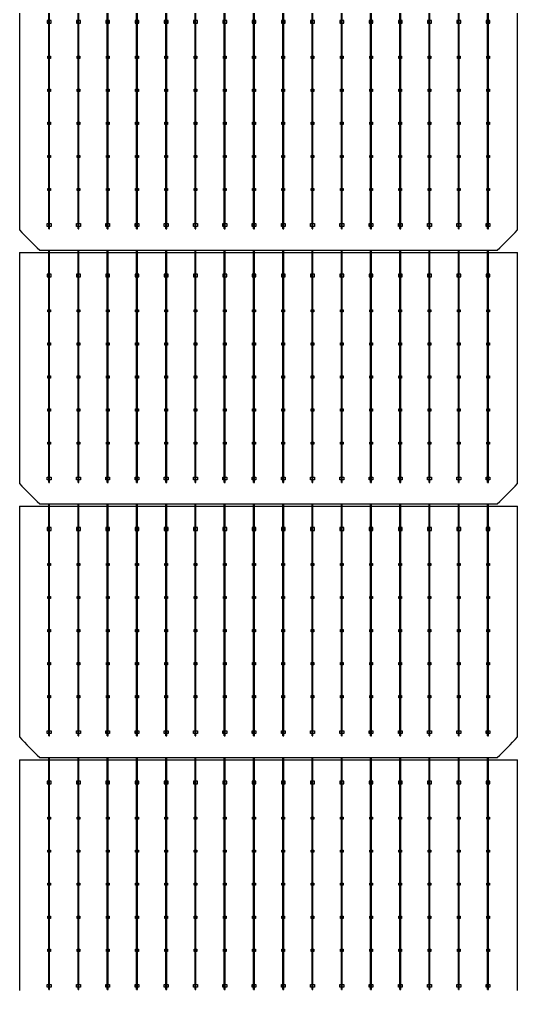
# Model space of a CAD drawing. Header units: millimetres. Extents: x 10297564 to 11610295, y -9287743 to -8409454.
# Drawn here: x 10400741 to 10403282, y -9086354 to -9081404 of the extents above; entities that cross this region are included whole.
import ezdxf

# ---------------------------------------------------------------- set-up
doc = ezdxf.new("R2010")
doc.units = ezdxf.units.MM
doc.header["$LTSCALE"] = 100

msp = doc.modelspace()

# ---------------------------------------------------------------- linework, layer by layer
for p, q in [((10400890.8, -9082470.8), (10400890.8, -9081287.9)), ((10400895.3, -9082470.8), (10400895.3, -9081287.9)), ((10401040, -9082470.8), (10401040, -9081287.9)), ((10401044.5, -9082470.8), (10401044.5, -9081287.9)), ((10401189.3, -9082470.8), (10401189.3, -9081287.9)), ((10401193.8, -9082470.8), (10401193.8, -9081287.9)), ((10401338.5, -9082470.8), (10401338.5, -9081287.9)), ((10401343, -9082470.8), (10401343, -9081287.9)), ((10401487.8, -9082470.8), (10401487.8, -9081287.9)), ((10401492.3, -9082470.8), (10401492.3, -9081287.9)), ((10401637, -9082470.8), (10401637, -9081287.9)), ((10401641.5, -9082470.8), (10401641.5, -9081287.9)), ((10401786.3, -9082470.8), (10401786.3, -9081287.9)), ((10401790.7, -9082470.8), (10401790.7, -9081287.9)), ((10401935.5, -9082470.8), (10401935.5, -9081287.9)), ((10401940, -9082470.8), (10401940, -9081287.9)), ((10402084.8, -9082470.8), (10402084.8, -9081287.9)), ((10402089.2, -9082470.8), (10402089.2, -9081287.9)), ((10402234, -9082470.8), (10402234, -9081287.9)), ((10402238.5, -9082470.8), (10402238.5, -9081287.9)), ((10402383.3, -9082470.8), (10402383.3, -9081287.9)), ((10402387.7, -9082470.8), (10402387.7, -9081287.9)), ((10402532.5, -9082470.8), (10402532.5, -9081287.9)), ((10402537, -9082470.8), (10402537, -9081287.9)), ((10402681.8, -9082470.8), (10402681.8, -9081287.9)), ((10402686.2, -9082470.8), (10402686.2, -9081287.9)), ((10402831, -9082470.8), (10402831, -9081287.9)), ((10402835.5, -9082470.8), (10402835.5, -9081287.9)), ((10402980.3, -9082470.8), (10402980.3, -9081287.9)), ((10402984.7, -9082470.8), (10402984.7, -9081287.9)), ((10403129.5, -9082470.8), (10403129.5, -9081287.9)), ((10403134, -9082470.8), (10403134, -9081287.9)), ((10400741, -9082591.8), (10403282.4, -9082591.8)), ((10400890.8, -9083763.4), (10400890.8, -9082580.5)), ((10400895.3, -9083763.4), (10400895.3, -9082580.5)), ((10401040, -9083763.4), (10401040, -9082580.5)), ((10401044.5, -9083763.4), (10401044.5, -9082580.5)), ((10401189.3, -9083763.4), (10401189.3, -9082580.5)), ((10401193.8, -9083763.4), (10401193.8, -9082580.5)), ((10401338.5, -9083763.4), (10401338.5, -9082580.5)), ((10401343, -9083763.4), (10401343, -9082580.5)), ((10401487.8, -9083763.4), (10401487.8, -9082580.5)), ((10401492.3, -9083763.4), (10401492.3, -9082580.5)), ((10401637, -9083763.4), (10401637, -9082580.5)), ((10401641.5, -9083763.4), (10401641.5, -9082580.5)), ((10401786.3, -9083763.4), (10401786.3, -9082580.5)), ((10401790.7, -9083763.4), (10401790.7, -9082580.5)), ((10401935.5, -9083763.4), (10401935.5, -9082580.5)), ((10401940, -9083763.4), (10401940, -9082580.5)), ((10402084.8, -9083763.4), (10402084.8, -9082580.5)), ((10402089.2, -9083763.4), (10402089.2, -9082580.5)), ((10402234, -9083763.4), (10402234, -9082580.5)), ((10402238.5, -9083763.4), (10402238.5, -9082580.5)), ((10402383.3, -9083763.4), (10402383.3, -9082580.5)), ((10402387.7, -9083763.4), (10402387.7, -9082580.5)), ((10402532.5, -9083763.4), (10402532.5, -9082580.5)), ((10402537, -9083763.4), (10402537, -9082580.5)), ((10402681.8, -9083763.4), (10402681.8, -9082580.5)), ((10402686.2, -9083763.4), (10402686.2, -9082580.5)), ((10402831, -9083763.4), (10402831, -9082580.5)), ((10402835.5, -9083763.4), (10402835.5, -9082580.5)), ((10402980.3, -9083763.4), (10402980.3, -9082580.5)), ((10402984.7, -9083763.4), (10402984.7, -9082580.5)), ((10403129.5, -9083763.4), (10403129.5, -9082580.5)), ((10403134, -9083763.4), (10403134, -9082580.5)), ((10400741, -9083884.4), (10403282.4, -9083884.4)), ((10400890.8, -9085056.1), (10400890.8, -9083873.2)), ((10400895.3, -9085056.1), (10400895.3, -9083873.2)), ((10401040, -9085056.1), (10401040, -9083873.2)), ((10401044.5, -9085056.1), (10401044.5, -9083873.2)), ((10401189.3, -9085056.1), (10401189.3, -9083873.2)), ((10401193.8, -9085056.1), (10401193.8, -9083873.2)), ((10401338.5, -9085056.1), (10401338.5, -9083873.2)), ((10401343, -9085056.1), (10401343, -9083873.2)), ((10401487.8, -9085056.1), (10401487.8, -9083873.2)), ((10401492.3, -9085056.1), (10401492.3, -9083873.2)), ((10401637, -9085056.1), (10401637, -9083873.2)), ((10401641.5, -9085056.1), (10401641.5, -9083873.2)), ((10401786.3, -9085056.1), (10401786.3, -9083873.2)), ((10401790.7, -9085056.1), (10401790.7, -9083873.2)), ((10401935.5, -9085056.1), (10401935.5, -9083873.2)), ((10401940, -9085056.1), (10401940, -9083873.2)), ((10402084.8, -9085056.1), (10402084.8, -9083873.2)), ((10402089.2, -9085056.1), (10402089.2, -9083873.2)), ((10402234, -9085056.1), (10402234, -9083873.2)), ((10402238.5, -9085056.1), (10402238.5, -9083873.2)), ((10402383.3, -9085056.1), (10402383.3, -9083873.2)), ((10402387.7, -9085056.1), (10402387.7, -9083873.2)), ((10402532.5, -9085056.1), (10402532.5, -9083873.2)), ((10402537, -9085056.1), (10402537, -9083873.2)), ((10402681.8, -9085056.1), (10402681.8, -9083873.2)), ((10402686.2, -9085056.1), (10402686.2, -9083873.2)), ((10402831, -9085056.1), (10402831, -9083873.2)), ((10402835.5, -9085056.1), (10402835.5, -9083873.2)), ((10402980.3, -9085056.1), (10402980.3, -9083873.2)), ((10402984.7, -9085056.1), (10402984.7, -9083873.2)), ((10403129.5, -9085056.1), (10403129.5, -9083873.2)), ((10403134, -9085056.1), (10403134, -9083873.2)), ((10400741, -9085177.1), (10403282.4, -9085177.1)), ((10400890.8, -9086348.7), (10400890.8, -9085165.9)), ((10400895.3, -9086348.7), (10400895.3, -9085165.9)), ((10401040, -9086348.7), (10401040, -9085165.9)), ((10401044.5, -9086348.7), (10401044.5, -9085165.9)), ((10401189.3, -9086348.7), (10401189.3, -9085165.9)), ((10401193.8, -9086348.7), (10401193.8, -9085165.9)), ((10401338.5, -9086348.7), (10401338.5, -9085165.9)), ((10401343, -9086348.7), (10401343, -9085165.9)), ((10401487.8, -9086348.7), (10401487.8, -9085165.9)), ((10401492.3, -9086348.7), (10401492.3, -9085165.9)), ((10401637, -9086348.7), (10401637, -9085165.9)), ((10401641.5, -9086348.7), (10401641.5, -9085165.9)), ((10401786.3, -9086348.7), (10401786.3, -9085165.9)), ((10401790.7, -9086348.7), (10401790.7, -9085165.9)), ((10401935.5, -9086348.7), (10401935.5, -9085165.9)), ((10401940, -9086348.7), (10401940, -9085165.9)), ((10402084.8, -9086348.7), (10402084.8, -9085165.9)), ((10402089.2, -9086348.7), (10402089.2, -9085165.9)), ((10402234, -9086348.7), (10402234, -9085165.9)), ((10402238.5, -9086348.7), (10402238.5, -9085165.9)), ((10402383.3, -9086348.7), (10402383.3, -9085165.9)), ((10402387.7, -9086348.7), (10402387.7, -9085165.9)), ((10402532.5, -9086348.7), (10402532.5, -9085165.9)), ((10402537, -9086348.7), (10402537, -9085165.9)), ((10402681.8, -9086348.7), (10402681.8, -9085165.9)), ((10402686.2, -9086348.7), (10402686.2, -9085165.9)), ((10402831, -9086348.7), (10402831, -9085165.9)), ((10402835.5, -9086348.7), (10402835.5, -9085165.9)), ((10402980.3, -9086348.7), (10402980.3, -9085165.9)), ((10402984.7, -9086348.7), (10402984.7, -9085165.9)), ((10403129.5, -9086348.7), (10403129.5, -9085165.9)), ((10403134, -9086348.7), (10403134, -9085165.9))]:
    msp.add_line(p, q)
for points in [[(10400741, -9081299.1), (10400741, -9082475.9)], [(10403282.4, -9082475.9), (10403282.4, -9081299.1)], [(10400890.8, -9082470.8), (10400895.3, -9082470.8)], [(10401040, -9082470.8), (10401044.5, -9082470.8)], [(10401189.3, -9082470.8), (10401193.8, -9082470.8)], [(10401338.5, -9082470.8), (10401343, -9082470.8)], [(10401487.8, -9082470.8), (10401492.3, -9082470.8)], [(10401637, -9082470.8), (10401641.5, -9082470.8)], [(10401786.3, -9082470.8), (10401790.7, -9082470.8)], [(10401935.5, -9082470.8), (10401940, -9082470.8)], [(10402084.8, -9082470.8), (10402089.2, -9082470.8)], [(10402234, -9082470.8), (10402238.5, -9082470.8)], [(10402383.3, -9082470.8), (10402387.7, -9082470.8)], [(10402532.5, -9082470.8), (10402537, -9082470.8)], [(10402681.8, -9082470.8), (10402686.2, -9082470.8)], [(10402831, -9082470.8), (10402835.5, -9082470.8)], [(10402980.3, -9082470.8), (10402984.7, -9082470.8)], [(10403129.5, -9082470.8), (10403134, -9082470.8)], [(10400741, -9082591.8), (10400741, -9083768.6)], [(10400845.7, -9082580.6), (10403177.7, -9082580.6)], [(10403282.4, -9083768.6), (10403282.4, -9082591.8)], [(10400890.8, -9083763.4), (10400895.3, -9083763.4)], [(10401040, -9083763.4), (10401044.5, -9083763.4)], [(10401189.3, -9083763.4), (10401193.8, -9083763.4)], [(10401338.5, -9083763.4), (10401343, -9083763.4)], [(10401487.8, -9083763.4), (10401492.3, -9083763.4)], [(10401637, -9083763.4), (10401641.5, -9083763.4)], [(10401786.3, -9083763.4), (10401790.7, -9083763.4)], [(10401935.5, -9083763.4), (10401940, -9083763.4)], [(10402084.8, -9083763.4), (10402089.2, -9083763.4)], [(10402234, -9083763.4), (10402238.5, -9083763.4)], [(10402383.3, -9083763.4), (10402387.7, -9083763.4)], [(10402532.5, -9083763.4), (10402537, -9083763.4)], [(10402681.8, -9083763.4), (10402686.2, -9083763.4)], [(10402831, -9083763.4), (10402835.5, -9083763.4)], [(10402980.3, -9083763.4), (10402984.7, -9083763.4)], [(10403129.5, -9083763.4), (10403134, -9083763.4)], [(10400741, -9083884.4), (10400741, -9085061.2)], [(10400845.7, -9083873.3), (10403177.7, -9083873.3)], [(10403282.4, -9085061.2), (10403282.4, -9083884.4)], [(10400890.8, -9085056.1), (10400895.3, -9085056.1)], [(10401040, -9085056.1), (10401044.5, -9085056.1)], [(10401189.3, -9085056.1), (10401193.8, -9085056.1)], [(10401338.5, -9085056.1), (10401343, -9085056.1)], [(10401487.8, -9085056.1), (10401492.3, -9085056.1)], [(10401637, -9085056.1), (10401641.5, -9085056.1)], [(10401786.3, -9085056.1), (10401790.7, -9085056.1)], [(10401935.5, -9085056.1), (10401940, -9085056.1)], [(10402084.8, -9085056.1), (10402089.2, -9085056.1)], [(10402234, -9085056.1), (10402238.5, -9085056.1)], [(10402383.3, -9085056.1), (10402387.7, -9085056.1)], [(10402532.5, -9085056.1), (10402537, -9085056.1)], [(10402681.8, -9085056.1), (10402686.2, -9085056.1)], [(10402831, -9085056.1), (10402835.5, -9085056.1)], [(10402980.3, -9085056.1), (10402984.7, -9085056.1)], [(10403129.5, -9085056.1), (10403134, -9085056.1)], [(10400741, -9085177.1), (10400741, -9086353.9)], [(10400845.7, -9085165.9), (10403177.7, -9085165.9)], [(10403282.4, -9086353.9), (10403282.4, -9085177.1)], [(10400890.8, -9086348.7), (10400895.3, -9086348.7)], [(10401040, -9086348.7), (10401044.5, -9086348.7)], [(10401189.3, -9086348.7), (10401193.8, -9086348.7)], [(10401338.5, -9086348.7), (10401343, -9086348.7)], [(10401487.8, -9086348.7), (10401492.3, -9086348.7)], [(10401637, -9086348.7), (10401641.5, -9086348.7)], [(10401786.3, -9086348.7), (10401790.7, -9086348.7)], [(10401935.5, -9086348.7), (10401940, -9086348.7)], [(10402084.8, -9086348.7), (10402089.2, -9086348.7)], [(10402234, -9086348.7), (10402238.5, -9086348.7)], [(10402383.3, -9086348.7), (10402387.7, -9086348.7)], [(10402532.5, -9086348.7), (10402537, -9086348.7)], [(10402681.8, -9086348.7), (10402686.2, -9086348.7)], [(10402831, -9086348.7), (10402835.5, -9086348.7)], [(10402980.3, -9086348.7), (10402984.7, -9086348.7)], [(10403129.5, -9086348.7), (10403134, -9086348.7)]]:
    msp.add_lwpolyline(points)
for points in [[(10400902.8, -9081422.8), (10400902.8, -9081408.9), (10400883.3, -9081408.9), (10400883.3, -9081422.8)], [(10401052, -9081422.8), (10401052, -9081408.9), (10401032.5, -9081408.9), (10401032.5, -9081422.8)], [(10401201.3, -9081422.8), (10401201.3, -9081408.9), (10401181.8, -9081408.9), (10401181.8, -9081422.8)], [(10401350.5, -9081422.8), (10401350.5, -9081408.9), (10401331, -9081408.9), (10401331, -9081422.8)], [(10401499.8, -9081422.8), (10401499.8, -9081408.9), (10401480.3, -9081408.9), (10401480.3, -9081422.8)], [(10401649, -9081422.8), (10401649, -9081408.9), (10401629.5, -9081408.9), (10401629.5, -9081422.8)], [(10401798.3, -9081422.8), (10401798.3, -9081408.9), (10401778.8, -9081408.9), (10401778.8, -9081422.8)], [(10401947.5, -9081422.8), (10401947.5, -9081408.9), (10401928, -9081408.9), (10401928, -9081422.8)], [(10402096.8, -9081422.8), (10402096.8, -9081408.9), (10402077.2, -9081408.9), (10402077.2, -9081422.8)], [(10402246, -9081422.8), (10402246, -9081408.9), (10402226.5, -9081408.9), (10402226.5, -9081422.8)], [(10402395.3, -9081422.8), (10402395.3, -9081408.9), (10402375.7, -9081408.9), (10402375.7, -9081422.8)], [(10402544.5, -9081422.8), (10402544.5, -9081408.9), (10402525, -9081408.9), (10402525, -9081422.8)], [(10402693.8, -9081422.8), (10402693.8, -9081408.9), (10402674.2, -9081408.9), (10402674.2, -9081422.8)], [(10402843, -9081422.8), (10402843, -9081408.9), (10402823.5, -9081408.9), (10402823.5, -9081422.8)], [(10402992.3, -9081422.8), (10402992.3, -9081408.9), (10402972.7, -9081408.9), (10402972.7, -9081422.8)], [(10403141.5, -9081422.8), (10403141.5, -9081408.9), (10403122, -9081408.9), (10403122, -9081422.8)], [(10400886.1, -9081591.2), (10400900, -9081591.2), (10400900, -9081602.3), (10400886.1, -9081602.3)], [(10401035.3, -9081591.2), (10401049.3, -9081591.2), (10401049.3, -9081602.3), (10401035.3, -9081602.3)], [(10401184.6, -9081591.2), (10401198.5, -9081591.2), (10401198.5, -9081602.3), (10401184.6, -9081602.3)], [(10401333.8, -9081591.2), (10401347.7, -9081591.2), (10401347.7, -9081602.3), (10401333.8, -9081602.3)], [(10401483, -9081591.2), (10401497, -9081591.2), (10401497, -9081602.3), (10401483, -9081602.3)], [(10401632.3, -9081591.2), (10401646.2, -9081591.2), (10401646.2, -9081602.3), (10401632.3, -9081602.3)], [(10401781.5, -9081591.2), (10401795.5, -9081591.2), (10401795.5, -9081602.3), (10401781.5, -9081602.3)], [(10401930.8, -9081591.2), (10401944.7, -9081591.2), (10401944.7, -9081602.3), (10401930.8, -9081602.3)], [(10402080, -9081591.2), (10402094, -9081591.2), (10402094, -9081602.3), (10402080, -9081602.3)], [(10402229.3, -9081591.2), (10402243.2, -9081591.2), (10402243.2, -9081602.3), (10402229.3, -9081602.3)], [(10402378.5, -9081591.2), (10402392.5, -9081591.2), (10402392.5, -9081602.3), (10402378.5, -9081602.3)], [(10402527.8, -9081591.2), (10402541.7, -9081591.2), (10402541.7, -9081602.3), (10402527.8, -9081602.3)], [(10402677, -9081591.2), (10402691, -9081591.2), (10402691, -9081602.3), (10402677, -9081602.3)], [(10402826.3, -9081591.2), (10402840.2, -9081591.2), (10402840.2, -9081602.3), (10402826.3, -9081602.3)], [(10402975.5, -9081591.2), (10402989.5, -9081591.2), (10402989.5, -9081602.3), (10402975.5, -9081602.3)], [(10403124.8, -9081591.2), (10403138.7, -9081591.2), (10403138.7, -9081602.3), (10403124.8, -9081602.3)], [(10400886.1, -9081759.7), (10400900, -9081759.7), (10400900, -9081770.8), (10400886.1, -9081770.8)], [(10401035.3, -9081759.7), (10401049.3, -9081759.7), (10401049.3, -9081770.8), (10401035.3, -9081770.8)], [(10401184.6, -9081759.7), (10401198.5, -9081759.7), (10401198.5, -9081770.8), (10401184.6, -9081770.8)], [(10401333.8, -9081759.7), (10401347.7, -9081759.7), (10401347.7, -9081770.8), (10401333.8, -9081770.8)], [(10401483, -9081759.7), (10401497, -9081759.7), (10401497, -9081770.8), (10401483, -9081770.8)], [(10401632.3, -9081759.7), (10401646.2, -9081759.7), (10401646.2, -9081770.8), (10401632.3, -9081770.8)], [(10401781.5, -9081759.7), (10401795.5, -9081759.7), (10401795.5, -9081770.8), (10401781.5, -9081770.8)], [(10401930.8, -9081759.7), (10401944.7, -9081759.7), (10401944.7, -9081770.8), (10401930.8, -9081770.8)], [(10402080, -9081759.7), (10402094, -9081759.7), (10402094, -9081770.8), (10402080, -9081770.8)], [(10402229.3, -9081759.7), (10402243.2, -9081759.7), (10402243.2, -9081770.8), (10402229.3, -9081770.8)], [(10402378.5, -9081759.7), (10402392.5, -9081759.7), (10402392.5, -9081770.8), (10402378.5, -9081770.8)], [(10402527.8, -9081759.7), (10402541.7, -9081759.7), (10402541.7, -9081770.8), (10402527.8, -9081770.8)], [(10402677, -9081759.7), (10402691, -9081759.7), (10402691, -9081770.8), (10402677, -9081770.8)], [(10402826.3, -9081759.7), (10402840.2, -9081759.7), (10402840.2, -9081770.8), (10402826.3, -9081770.8)], [(10402975.5, -9081759.7), (10402989.5, -9081759.7), (10402989.5, -9081770.8), (10402975.5, -9081770.8)], [(10403124.8, -9081759.7), (10403138.7, -9081759.7), (10403138.7, -9081770.8), (10403124.8, -9081770.8)], [(10400886.1, -9081928.2), (10400900, -9081928.2), (10400900, -9081939.3), (10400886.1, -9081939.3)], [(10401035.3, -9081928.2), (10401049.3, -9081928.2), (10401049.3, -9081939.3), (10401035.3, -9081939.3)], [(10401184.6, -9081928.2), (10401198.5, -9081928.2), (10401198.5, -9081939.3), (10401184.6, -9081939.3)], [(10401333.8, -9081928.2), (10401347.7, -9081928.2), (10401347.7, -9081939.3), (10401333.8, -9081939.3)], [(10401483, -9081928.2), (10401497, -9081928.2), (10401497, -9081939.3), (10401483, -9081939.3)], [(10401632.3, -9081928.2), (10401646.2, -9081928.2), (10401646.2, -9081939.3), (10401632.3, -9081939.3)], [(10401781.5, -9081928.2), (10401795.5, -9081928.2), (10401795.5, -9081939.3), (10401781.5, -9081939.3)], [(10401930.8, -9081928.2), (10401944.7, -9081928.2), (10401944.7, -9081939.3), (10401930.8, -9081939.3)], [(10402080, -9081928.2), (10402094, -9081928.2), (10402094, -9081939.3), (10402080, -9081939.3)], [(10402229.3, -9081928.2), (10402243.2, -9081928.2), (10402243.2, -9081939.3), (10402229.3, -9081939.3)], [(10402378.5, -9081928.2), (10402392.5, -9081928.2), (10402392.5, -9081939.3), (10402378.5, -9081939.3)], [(10402527.8, -9081928.2), (10402541.7, -9081928.2), (10402541.7, -9081939.3), (10402527.8, -9081939.3)], [(10402677, -9081928.2), (10402691, -9081928.2), (10402691, -9081939.3), (10402677, -9081939.3)], [(10402826.3, -9081928.2), (10402840.2, -9081928.2), (10402840.2, -9081939.3), (10402826.3, -9081939.3)], [(10402975.5, -9081928.2), (10402989.5, -9081928.2), (10402989.5, -9081939.3), (10402975.5, -9081939.3)], [(10403124.8, -9081928.2), (10403138.7, -9081928.2), (10403138.7, -9081939.3), (10403124.8, -9081939.3)], [(10400886.1, -9082096.7), (10400900, -9082096.7), (10400900, -9082107.8), (10400886.1, -9082107.8)], [(10401035.3, -9082096.7), (10401049.3, -9082096.7), (10401049.3, -9082107.8), (10401035.3, -9082107.8)], [(10401184.6, -9082096.7), (10401198.5, -9082096.7), (10401198.5, -9082107.8), (10401184.6, -9082107.8)], [(10401333.8, -9082096.7), (10401347.7, -9082096.7), (10401347.7, -9082107.8), (10401333.8, -9082107.8)], [(10401483, -9082096.7), (10401497, -9082096.7), (10401497, -9082107.8), (10401483, -9082107.8)], [(10401632.3, -9082096.7), (10401646.2, -9082096.7), (10401646.2, -9082107.8), (10401632.3, -9082107.8)], [(10401781.5, -9082096.7), (10401795.5, -9082096.7), (10401795.5, -9082107.8), (10401781.5, -9082107.8)], [(10401930.8, -9082096.7), (10401944.7, -9082096.7), (10401944.7, -9082107.8), (10401930.8, -9082107.8)], [(10402080, -9082096.7), (10402094, -9082096.7), (10402094, -9082107.8), (10402080, -9082107.8)], [(10402229.3, -9082096.7), (10402243.2, -9082096.7), (10402243.2, -9082107.8), (10402229.3, -9082107.8)], [(10402378.5, -9082096.7), (10402392.5, -9082096.7), (10402392.5, -9082107.8), (10402378.5, -9082107.8)], [(10402527.8, -9082096.7), (10402541.7, -9082096.7), (10402541.7, -9082107.8), (10402527.8, -9082107.8)], [(10402677, -9082096.7), (10402691, -9082096.7), (10402691, -9082107.8), (10402677, -9082107.8)], [(10402826.3, -9082096.7), (10402840.2, -9082096.7), (10402840.2, -9082107.8), (10402826.3, -9082107.8)], [(10402975.5, -9082096.7), (10402989.5, -9082096.7), (10402989.5, -9082107.8), (10402975.5, -9082107.8)], [(10403124.8, -9082096.7), (10403138.7, -9082096.7), (10403138.7, -9082107.8), (10403124.8, -9082107.8)], [(10400886.1, -9082265.2), (10400900, -9082265.2), (10400900, -9082276.3), (10400886.1, -9082276.3)], [(10401035.3, -9082265.2), (10401049.3, -9082265.2), (10401049.3, -9082276.3), (10401035.3, -9082276.3)], [(10401184.6, -9082265.2), (10401198.5, -9082265.2), (10401198.5, -9082276.3), (10401184.6, -9082276.3)], [(10401333.8, -9082265.2), (10401347.7, -9082265.2), (10401347.7, -9082276.3), (10401333.8, -9082276.3)], [(10401483, -9082265.2), (10401497, -9082265.2), (10401497, -9082276.3), (10401483, -9082276.3)], [(10401632.3, -9082265.2), (10401646.2, -9082265.2), (10401646.2, -9082276.3), (10401632.3, -9082276.3)], [(10401781.5, -9082265.2), (10401795.5, -9082265.2), (10401795.5, -9082276.3), (10401781.5, -9082276.3)], [(10401930.8, -9082265.2), (10401944.7, -9082265.2), (10401944.7, -9082276.3), (10401930.8, -9082276.3)], [(10402080, -9082265.2), (10402094, -9082265.2), (10402094, -9082276.3), (10402080, -9082276.3)], [(10402229.3, -9082265.2), (10402243.2, -9082265.2), (10402243.2, -9082276.3), (10402229.3, -9082276.3)], [(10402378.5, -9082265.2), (10402392.5, -9082265.2), (10402392.5, -9082276.3), (10402378.5, -9082276.3)], [(10402527.8, -9082265.2), (10402541.7, -9082265.2), (10402541.7, -9082276.3), (10402527.8, -9082276.3)], [(10402677, -9082265.2), (10402691, -9082265.2), (10402691, -9082276.3), (10402677, -9082276.3)], [(10402826.3, -9082265.2), (10402840.2, -9082265.2), (10402840.2, -9082276.3), (10402826.3, -9082276.3)], [(10402975.5, -9082265.2), (10402989.5, -9082265.2), (10402989.5, -9082276.3), (10402975.5, -9082276.3)], [(10403124.8, -9082265.2), (10403138.7, -9082265.2), (10403138.7, -9082276.3), (10403124.8, -9082276.3)], [(10400902.8, -9082444.7), (10400902.8, -9082458.6), (10400883.3, -9082458.6), (10400883.3, -9082444.7)], [(10401052, -9082444.7), (10401052, -9082458.6), (10401032.5, -9082458.6), (10401032.5, -9082444.7)], [(10401201.3, -9082444.7), (10401201.3, -9082458.6), (10401181.8, -9082458.6), (10401181.8, -9082444.7)], [(10401350.5, -9082444.7), (10401350.5, -9082458.6), (10401331, -9082458.6), (10401331, -9082444.7)], [(10401499.8, -9082444.7), (10401499.8, -9082458.6), (10401480.3, -9082458.6), (10401480.3, -9082444.7)], [(10401649, -9082444.7), (10401649, -9082458.6), (10401629.5, -9082458.6), (10401629.5, -9082444.7)], [(10401798.3, -9082444.7), (10401798.3, -9082458.6), (10401778.8, -9082458.6), (10401778.8, -9082444.7)], [(10401947.5, -9082444.7), (10401947.5, -9082458.6), (10401928, -9082458.6), (10401928, -9082444.7)], [(10402096.8, -9082444.7), (10402096.8, -9082458.6), (10402077.2, -9082458.6), (10402077.2, -9082444.7)], [(10402246, -9082444.7), (10402246, -9082458.6), (10402226.5, -9082458.6), (10402226.5, -9082444.7)], [(10402395.3, -9082444.7), (10402395.3, -9082458.6), (10402375.7, -9082458.6), (10402375.7, -9082444.7)], [(10402544.5, -9082444.7), (10402544.5, -9082458.6), (10402525, -9082458.6), (10402525, -9082444.7)], [(10402693.8, -9082444.7), (10402693.8, -9082458.6), (10402674.2, -9082458.6), (10402674.2, -9082444.7)], [(10402843, -9082444.7), (10402843, -9082458.6), (10402823.5, -9082458.6), (10402823.5, -9082444.7)], [(10402992.3, -9082444.7), (10402992.3, -9082458.6), (10402972.7, -9082458.6), (10402972.7, -9082444.7)], [(10403141.5, -9082444.7), (10403141.5, -9082458.6), (10403122, -9082458.6), (10403122, -9082444.7)], [(10400902.8, -9082715.5), (10400902.8, -9082701.5), (10400883.3, -9082701.5), (10400883.3, -9082715.5)], [(10401052, -9082715.5), (10401052, -9082701.5), (10401032.5, -9082701.5), (10401032.5, -9082715.5)], [(10401201.3, -9082715.5), (10401201.3, -9082701.5), (10401181.8, -9082701.5), (10401181.8, -9082715.5)], [(10401350.5, -9082715.5), (10401350.5, -9082701.5), (10401331, -9082701.5), (10401331, -9082715.5)], [(10401499.8, -9082715.5), (10401499.8, -9082701.5), (10401480.3, -9082701.5), (10401480.3, -9082715.5)], [(10401649, -9082715.5), (10401649, -9082701.5), (10401629.5, -9082701.5), (10401629.5, -9082715.5)], [(10401798.3, -9082715.5), (10401798.3, -9082701.5), (10401778.8, -9082701.5), (10401778.8, -9082715.5)], [(10401947.5, -9082715.5), (10401947.5, -9082701.5), (10401928, -9082701.5), (10401928, -9082715.5)], [(10402096.8, -9082715.5), (10402096.8, -9082701.5), (10402077.2, -9082701.5), (10402077.2, -9082715.5)], [(10402246, -9082715.5), (10402246, -9082701.5), (10402226.5, -9082701.5), (10402226.5, -9082715.5)], [(10402395.3, -9082715.5), (10402395.3, -9082701.5), (10402375.7, -9082701.5), (10402375.7, -9082715.5)], [(10402544.5, -9082715.5), (10402544.5, -9082701.5), (10402525, -9082701.5), (10402525, -9082715.5)], [(10402693.8, -9082715.5), (10402693.8, -9082701.5), (10402674.2, -9082701.5), (10402674.2, -9082715.5)], [(10402843, -9082715.5), (10402843, -9082701.5), (10402823.5, -9082701.5), (10402823.5, -9082715.5)], [(10402992.3, -9082715.5), (10402992.3, -9082701.5), (10402972.7, -9082701.5), (10402972.7, -9082715.5)], [(10403141.5, -9082715.5), (10403141.5, -9082701.5), (10403122, -9082701.5), (10403122, -9082715.5)], [(10400886.1, -9082883.8), (10400900, -9082883.8), (10400900, -9082895), (10400886.1, -9082895)], [(10401035.3, -9082883.8), (10401049.3, -9082883.8), (10401049.3, -9082895), (10401035.3, -9082895)], [(10401184.6, -9082883.8), (10401198.5, -9082883.8), (10401198.5, -9082895), (10401184.6, -9082895)], [(10401333.8, -9082883.8), (10401347.7, -9082883.8), (10401347.7, -9082895), (10401333.8, -9082895)], [(10401483, -9082883.8), (10401497, -9082883.8), (10401497, -9082895), (10401483, -9082895)], [(10401632.3, -9082883.8), (10401646.2, -9082883.8), (10401646.2, -9082895), (10401632.3, -9082895)], [(10401781.5, -9082883.8), (10401795.5, -9082883.8), (10401795.5, -9082895), (10401781.5, -9082895)], [(10401930.8, -9082883.8), (10401944.7, -9082883.8), (10401944.7, -9082895), (10401930.8, -9082895)], [(10402080, -9082883.8), (10402094, -9082883.8), (10402094, -9082895), (10402080, -9082895)], [(10402229.3, -9082883.8), (10402243.2, -9082883.8), (10402243.2, -9082895), (10402229.3, -9082895)], [(10402378.5, -9082883.8), (10402392.5, -9082883.8), (10402392.5, -9082895), (10402378.5, -9082895)], [(10402527.8, -9082883.8), (10402541.7, -9082883.8), (10402541.7, -9082895), (10402527.8, -9082895)], [(10402677, -9082883.8), (10402691, -9082883.8), (10402691, -9082895), (10402677, -9082895)], [(10402826.3, -9082883.8), (10402840.2, -9082883.8), (10402840.2, -9082895), (10402826.3, -9082895)], [(10402975.5, -9082883.8), (10402989.5, -9082883.8), (10402989.5, -9082895), (10402975.5, -9082895)], [(10403124.8, -9082883.8), (10403138.7, -9082883.8), (10403138.7, -9082895), (10403124.8, -9082895)], [(10400886.1, -9083052.3), (10400900, -9083052.3), (10400900, -9083063.5), (10400886.1, -9083063.5)], [(10401035.3, -9083052.3), (10401049.3, -9083052.3), (10401049.3, -9083063.5), (10401035.3, -9083063.5)], [(10401184.6, -9083052.3), (10401198.5, -9083052.3), (10401198.5, -9083063.5), (10401184.6, -9083063.5)], [(10401333.8, -9083052.3), (10401347.7, -9083052.3), (10401347.7, -9083063.5), (10401333.8, -9083063.5)], [(10401483, -9083052.3), (10401497, -9083052.3), (10401497, -9083063.5), (10401483, -9083063.5)], [(10401632.3, -9083052.3), (10401646.2, -9083052.3), (10401646.2, -9083063.5), (10401632.3, -9083063.5)], [(10401781.5, -9083052.3), (10401795.5, -9083052.3), (10401795.5, -9083063.5), (10401781.5, -9083063.5)], [(10401930.8, -9083052.3), (10401944.7, -9083052.3), (10401944.7, -9083063.5), (10401930.8, -9083063.5)], [(10402080, -9083052.3), (10402094, -9083052.3), (10402094, -9083063.5), (10402080, -9083063.5)], [(10402229.3, -9083052.3), (10402243.2, -9083052.3), (10402243.2, -9083063.5), (10402229.3, -9083063.5)], [(10402378.5, -9083052.3), (10402392.5, -9083052.3), (10402392.5, -9083063.5), (10402378.5, -9083063.5)], [(10402527.8, -9083052.3), (10402541.7, -9083052.3), (10402541.7, -9083063.5), (10402527.8, -9083063.5)], [(10402677, -9083052.3), (10402691, -9083052.3), (10402691, -9083063.5), (10402677, -9083063.5)], [(10402826.3, -9083052.3), (10402840.2, -9083052.3), (10402840.2, -9083063.5), (10402826.3, -9083063.5)], [(10402975.5, -9083052.3), (10402989.5, -9083052.3), (10402989.5, -9083063.5), (10402975.5, -9083063.5)], [(10403124.8, -9083052.3), (10403138.7, -9083052.3), (10403138.7, -9083063.5), (10403124.8, -9083063.5)], [(10400886.1, -9083220.8), (10400900, -9083220.8), (10400900, -9083232), (10400886.1, -9083232)], [(10401035.3, -9083220.8), (10401049.3, -9083220.8), (10401049.3, -9083232), (10401035.3, -9083232)], [(10401184.6, -9083220.8), (10401198.5, -9083220.8), (10401198.5, -9083232), (10401184.6, -9083232)], [(10401333.8, -9083220.8), (10401347.7, -9083220.8), (10401347.7, -9083232), (10401333.8, -9083232)], [(10401483, -9083220.8), (10401497, -9083220.8), (10401497, -9083232), (10401483, -9083232)], [(10401632.3, -9083220.8), (10401646.2, -9083220.8), (10401646.2, -9083232), (10401632.3, -9083232)], [(10401781.5, -9083220.8), (10401795.5, -9083220.8), (10401795.5, -9083232), (10401781.5, -9083232)], [(10401930.8, -9083220.8), (10401944.7, -9083220.8), (10401944.7, -9083232), (10401930.8, -9083232)], [(10402080, -9083220.8), (10402094, -9083220.8), (10402094, -9083232), (10402080, -9083232)], [(10402229.3, -9083220.8), (10402243.2, -9083220.8), (10402243.2, -9083232), (10402229.3, -9083232)], [(10402378.5, -9083220.8), (10402392.5, -9083220.8), (10402392.5, -9083232), (10402378.5, -9083232)], [(10402527.8, -9083220.8), (10402541.7, -9083220.8), (10402541.7, -9083232), (10402527.8, -9083232)], [(10402677, -9083220.8), (10402691, -9083220.8), (10402691, -9083232), (10402677, -9083232)], [(10402826.3, -9083220.8), (10402840.2, -9083220.8), (10402840.2, -9083232), (10402826.3, -9083232)], [(10402975.5, -9083220.8), (10402989.5, -9083220.8), (10402989.5, -9083232), (10402975.5, -9083232)], [(10403124.8, -9083220.8), (10403138.7, -9083220.8), (10403138.7, -9083232), (10403124.8, -9083232)], [(10400886.1, -9083389.3), (10400900, -9083389.3), (10400900, -9083400.5), (10400886.1, -9083400.5)], [(10401035.3, -9083389.3), (10401049.3, -9083389.3), (10401049.3, -9083400.5), (10401035.3, -9083400.5)], [(10401184.6, -9083389.3), (10401198.5, -9083389.3), (10401198.5, -9083400.5), (10401184.6, -9083400.5)], [(10401333.8, -9083389.3), (10401347.7, -9083389.3), (10401347.7, -9083400.5), (10401333.8, -9083400.5)], [(10401483, -9083389.3), (10401497, -9083389.3), (10401497, -9083400.5), (10401483, -9083400.5)], [(10401632.3, -9083389.3), (10401646.2, -9083389.3), (10401646.2, -9083400.5), (10401632.3, -9083400.5)], [(10401781.5, -9083389.3), (10401795.5, -9083389.3), (10401795.5, -9083400.5), (10401781.5, -9083400.5)], [(10401930.8, -9083389.3), (10401944.7, -9083389.3), (10401944.7, -9083400.5), (10401930.8, -9083400.5)], [(10402080, -9083389.3), (10402094, -9083389.3), (10402094, -9083400.5), (10402080, -9083400.5)], [(10402229.3, -9083389.3), (10402243.2, -9083389.3), (10402243.2, -9083400.5), (10402229.3, -9083400.5)], [(10402378.5, -9083389.3), (10402392.5, -9083389.3), (10402392.5, -9083400.5), (10402378.5, -9083400.5)], [(10402527.8, -9083389.3), (10402541.7, -9083389.3), (10402541.7, -9083400.5), (10402527.8, -9083400.5)], [(10402677, -9083389.3), (10402691, -9083389.3), (10402691, -9083400.5), (10402677, -9083400.5)], [(10402826.3, -9083389.3), (10402840.2, -9083389.3), (10402840.2, -9083400.5), (10402826.3, -9083400.5)], [(10402975.5, -9083389.3), (10402989.5, -9083389.3), (10402989.5, -9083400.5), (10402975.5, -9083400.5)], [(10403124.8, -9083389.3), (10403138.7, -9083389.3), (10403138.7, -9083400.5), (10403124.8, -9083400.5)], [(10400886.1, -9083557.8), (10400900, -9083557.8), (10400900, -9083569), (10400886.1, -9083569)], [(10401035.3, -9083557.8), (10401049.3, -9083557.8), (10401049.3, -9083569), (10401035.3, -9083569)], [(10401184.6, -9083557.8), (10401198.5, -9083557.8), (10401198.5, -9083569), (10401184.6, -9083569)], [(10401333.8, -9083557.8), (10401347.7, -9083557.8), (10401347.7, -9083569), (10401333.8, -9083569)], [(10401483, -9083557.8), (10401497, -9083557.8), (10401497, -9083569), (10401483, -9083569)], [(10401632.3, -9083557.8), (10401646.2, -9083557.8), (10401646.2, -9083569), (10401632.3, -9083569)], [(10401781.5, -9083557.8), (10401795.5, -9083557.8), (10401795.5, -9083569), (10401781.5, -9083569)], [(10401930.8, -9083557.8), (10401944.7, -9083557.8), (10401944.7, -9083569), (10401930.8, -9083569)], [(10402080, -9083557.8), (10402094, -9083557.8), (10402094, -9083569), (10402080, -9083569)], [(10402229.3, -9083557.8), (10402243.2, -9083557.8), (10402243.2, -9083569), (10402229.3, -9083569)], [(10402378.5, -9083557.8), (10402392.5, -9083557.8), (10402392.5, -9083569), (10402378.5, -9083569)], [(10402527.8, -9083557.8), (10402541.7, -9083557.8), (10402541.7, -9083569), (10402527.8, -9083569)], [(10402677, -9083557.8), (10402691, -9083557.8), (10402691, -9083569), (10402677, -9083569)], [(10402826.3, -9083557.8), (10402840.2, -9083557.8), (10402840.2, -9083569), (10402826.3, -9083569)], [(10402975.5, -9083557.8), (10402989.5, -9083557.8), (10402989.5, -9083569), (10402975.5, -9083569)], [(10403124.8, -9083557.8), (10403138.7, -9083557.8), (10403138.7, -9083569), (10403124.8, -9083569)], [(10400902.8, -9083737.3), (10400902.8, -9083751.3), (10400883.3, -9083751.3), (10400883.3, -9083737.3)], [(10401052, -9083737.3), (10401052, -9083751.3), (10401032.5, -9083751.3), (10401032.5, -9083737.3)], [(10401201.3, -9083737.3), (10401201.3, -9083751.3), (10401181.8, -9083751.3), (10401181.8, -9083737.3)], [(10401350.5, -9083737.3), (10401350.5, -9083751.3), (10401331, -9083751.3), (10401331, -9083737.3)], [(10401499.8, -9083737.3), (10401499.8, -9083751.3), (10401480.3, -9083751.3), (10401480.3, -9083737.3)], [(10401649, -9083737.3), (10401649, -9083751.3), (10401629.5, -9083751.3), (10401629.5, -9083737.3)], [(10401798.3, -9083737.3), (10401798.3, -9083751.3), (10401778.8, -9083751.3), (10401778.8, -9083737.3)], [(10401947.5, -9083737.3), (10401947.5, -9083751.3), (10401928, -9083751.3), (10401928, -9083737.3)], [(10402096.8, -9083737.3), (10402096.8, -9083751.3), (10402077.2, -9083751.3), (10402077.2, -9083737.3)], [(10402246, -9083737.3), (10402246, -9083751.3), (10402226.5, -9083751.3), (10402226.5, -9083737.3)], [(10402395.3, -9083737.3), (10402395.3, -9083751.3), (10402375.7, -9083751.3), (10402375.7, -9083737.3)], [(10402544.5, -9083737.3), (10402544.5, -9083751.3), (10402525, -9083751.3), (10402525, -9083737.3)], [(10402693.8, -9083737.3), (10402693.8, -9083751.3), (10402674.2, -9083751.3), (10402674.2, -9083737.3)], [(10402843, -9083737.3), (10402843, -9083751.3), (10402823.5, -9083751.3), (10402823.5, -9083737.3)], [(10402992.3, -9083737.3), (10402992.3, -9083751.3), (10402972.7, -9083751.3), (10402972.7, -9083737.3)], [(10403141.5, -9083737.3), (10403141.5, -9083751.3), (10403122, -9083751.3), (10403122, -9083737.3)], [(10400902.8, -9084008.1), (10400902.8, -9083994.2), (10400883.3, -9083994.2), (10400883.3, -9084008.1)], [(10401052, -9084008.1), (10401052, -9083994.2), (10401032.5, -9083994.2), (10401032.5, -9084008.1)], [(10401201.3, -9084008.1), (10401201.3, -9083994.2), (10401181.8, -9083994.2), (10401181.8, -9084008.1)], [(10401350.5, -9084008.1), (10401350.5, -9083994.2), (10401331, -9083994.2), (10401331, -9084008.1)], [(10401499.8, -9084008.1), (10401499.8, -9083994.2), (10401480.3, -9083994.2), (10401480.3, -9084008.1)], [(10401649, -9084008.1), (10401649, -9083994.2), (10401629.5, -9083994.2), (10401629.5, -9084008.1)], [(10401798.3, -9084008.1), (10401798.3, -9083994.2), (10401778.8, -9083994.2), (10401778.8, -9084008.1)], [(10401947.5, -9084008.1), (10401947.5, -9083994.2), (10401928, -9083994.2), (10401928, -9084008.1)], [(10402096.8, -9084008.1), (10402096.8, -9083994.2), (10402077.2, -9083994.2), (10402077.2, -9084008.1)], [(10402246, -9084008.1), (10402246, -9083994.2), (10402226.5, -9083994.2), (10402226.5, -9084008.1)], [(10402395.3, -9084008.1), (10402395.3, -9083994.2), (10402375.7, -9083994.2), (10402375.7, -9084008.1)], [(10402544.5, -9084008.1), (10402544.5, -9083994.2), (10402525, -9083994.2), (10402525, -9084008.1)], [(10402693.8, -9084008.1), (10402693.8, -9083994.2), (10402674.2, -9083994.2), (10402674.2, -9084008.1)], [(10402843, -9084008.1), (10402843, -9083994.2), (10402823.5, -9083994.2), (10402823.5, -9084008.1)], [(10402992.3, -9084008.1), (10402992.3, -9083994.2), (10402972.7, -9083994.2), (10402972.7, -9084008.1)], [(10403141.5, -9084008.1), (10403141.5, -9083994.2), (10403122, -9083994.2), (10403122, -9084008.1)], [(10400886.1, -9084176.5), (10400900, -9084176.5), (10400900, -9084187.7), (10400886.1, -9084187.7)], [(10401035.3, -9084176.5), (10401049.3, -9084176.5), (10401049.3, -9084187.7), (10401035.3, -9084187.7)], [(10401184.6, -9084176.5), (10401198.5, -9084176.5), (10401198.5, -9084187.7), (10401184.6, -9084187.7)], [(10401333.8, -9084176.5), (10401347.7, -9084176.5), (10401347.7, -9084187.7), (10401333.8, -9084187.7)], [(10401483, -9084176.5), (10401497, -9084176.5), (10401497, -9084187.7), (10401483, -9084187.7)], [(10401632.3, -9084176.5), (10401646.2, -9084176.5), (10401646.2, -9084187.7), (10401632.3, -9084187.7)], [(10401781.5, -9084176.5), (10401795.5, -9084176.5), (10401795.5, -9084187.7), (10401781.5, -9084187.7)], [(10401930.8, -9084176.5), (10401944.7, -9084176.5), (10401944.7, -9084187.7), (10401930.8, -9084187.7)], [(10402080, -9084176.5), (10402094, -9084176.5), (10402094, -9084187.7), (10402080, -9084187.7)], [(10402229.3, -9084176.5), (10402243.2, -9084176.5), (10402243.2, -9084187.7), (10402229.3, -9084187.7)], [(10402378.5, -9084176.5), (10402392.5, -9084176.5), (10402392.5, -9084187.7), (10402378.5, -9084187.7)], [(10402527.8, -9084176.5), (10402541.7, -9084176.5), (10402541.7, -9084187.7), (10402527.8, -9084187.7)], [(10402677, -9084176.5), (10402691, -9084176.5), (10402691, -9084187.7), (10402677, -9084187.7)], [(10402826.3, -9084176.5), (10402840.2, -9084176.5), (10402840.2, -9084187.7), (10402826.3, -9084187.7)], [(10402975.5, -9084176.5), (10402989.5, -9084176.5), (10402989.5, -9084187.7), (10402975.5, -9084187.7)], [(10403124.8, -9084176.5), (10403138.7, -9084176.5), (10403138.7, -9084187.7), (10403124.8, -9084187.7)], [(10400886.1, -9084345), (10400900, -9084345), (10400900, -9084356.2), (10400886.1, -9084356.2)], [(10401035.3, -9084345), (10401049.3, -9084345), (10401049.3, -9084356.2), (10401035.3, -9084356.2)], [(10401184.6, -9084345), (10401198.5, -9084345), (10401198.5, -9084356.2), (10401184.6, -9084356.2)], [(10401333.8, -9084345), (10401347.7, -9084345), (10401347.7, -9084356.2), (10401333.8, -9084356.2)], [(10401483, -9084345), (10401497, -9084345), (10401497, -9084356.2), (10401483, -9084356.2)], [(10401632.3, -9084345), (10401646.2, -9084345), (10401646.2, -9084356.2), (10401632.3, -9084356.2)], [(10401781.5, -9084345), (10401795.5, -9084345), (10401795.5, -9084356.2), (10401781.5, -9084356.2)], [(10401930.8, -9084345), (10401944.7, -9084345), (10401944.7, -9084356.2), (10401930.8, -9084356.2)], [(10402080, -9084345), (10402094, -9084345), (10402094, -9084356.2), (10402080, -9084356.2)], [(10402229.3, -9084345), (10402243.2, -9084345), (10402243.2, -9084356.2), (10402229.3, -9084356.2)], [(10402378.5, -9084345), (10402392.5, -9084345), (10402392.5, -9084356.2), (10402378.5, -9084356.2)], [(10402527.8, -9084345), (10402541.7, -9084345), (10402541.7, -9084356.2), (10402527.8, -9084356.2)], [(10402677, -9084345), (10402691, -9084345), (10402691, -9084356.2), (10402677, -9084356.2)], [(10402826.3, -9084345), (10402840.2, -9084345), (10402840.2, -9084356.2), (10402826.3, -9084356.2)], [(10402975.5, -9084345), (10402989.5, -9084345), (10402989.5, -9084356.2), (10402975.5, -9084356.2)], [(10403124.8, -9084345), (10403138.7, -9084345), (10403138.7, -9084356.2), (10403124.8, -9084356.2)], [(10400886.1, -9084513.5), (10400900, -9084513.5), (10400900, -9084524.7), (10400886.1, -9084524.7)], [(10401035.3, -9084513.5), (10401049.3, -9084513.5), (10401049.3, -9084524.7), (10401035.3, -9084524.7)], [(10401184.6, -9084513.5), (10401198.5, -9084513.5), (10401198.5, -9084524.7), (10401184.6, -9084524.7)], [(10401333.8, -9084513.5), (10401347.7, -9084513.5), (10401347.7, -9084524.7), (10401333.8, -9084524.7)], [(10401483, -9084513.5), (10401497, -9084513.5), (10401497, -9084524.7), (10401483, -9084524.7)], [(10401632.3, -9084513.5), (10401646.2, -9084513.5), (10401646.2, -9084524.7), (10401632.3, -9084524.7)], [(10401781.5, -9084513.5), (10401795.5, -9084513.5), (10401795.5, -9084524.7), (10401781.5, -9084524.7)], [(10401930.8, -9084513.5), (10401944.7, -9084513.5), (10401944.7, -9084524.7), (10401930.8, -9084524.7)], [(10402080, -9084513.5), (10402094, -9084513.5), (10402094, -9084524.7), (10402080, -9084524.7)], [(10402229.3, -9084513.5), (10402243.2, -9084513.5), (10402243.2, -9084524.7), (10402229.3, -9084524.7)], [(10402378.5, -9084513.5), (10402392.5, -9084513.5), (10402392.5, -9084524.7), (10402378.5, -9084524.7)], [(10402527.8, -9084513.5), (10402541.7, -9084513.5), (10402541.7, -9084524.7), (10402527.8, -9084524.7)], [(10402677, -9084513.5), (10402691, -9084513.5), (10402691, -9084524.7), (10402677, -9084524.7)], [(10402826.3, -9084513.5), (10402840.2, -9084513.5), (10402840.2, -9084524.7), (10402826.3, -9084524.7)], [(10402975.5, -9084513.5), (10402989.5, -9084513.5), (10402989.5, -9084524.7), (10402975.5, -9084524.7)], [(10403124.8, -9084513.5), (10403138.7, -9084513.5), (10403138.7, -9084524.7), (10403124.8, -9084524.7)], [(10400886.1, -9084682), (10400900, -9084682), (10400900, -9084693.1), (10400886.1, -9084693.1)], [(10401035.3, -9084682), (10401049.3, -9084682), (10401049.3, -9084693.1), (10401035.3, -9084693.1)], [(10401184.6, -9084682), (10401198.5, -9084682), (10401198.5, -9084693.1), (10401184.6, -9084693.1)], [(10401333.8, -9084682), (10401347.7, -9084682), (10401347.7, -9084693.1), (10401333.8, -9084693.1)], [(10401483, -9084682), (10401497, -9084682), (10401497, -9084693.1), (10401483, -9084693.1)], [(10401632.3, -9084682), (10401646.2, -9084682), (10401646.2, -9084693.1), (10401632.3, -9084693.1)], [(10401781.5, -9084682), (10401795.5, -9084682), (10401795.5, -9084693.1), (10401781.5, -9084693.1)], [(10401930.8, -9084682), (10401944.7, -9084682), (10401944.7, -9084693.1), (10401930.8, -9084693.1)], [(10402080, -9084682), (10402094, -9084682), (10402094, -9084693.1), (10402080, -9084693.1)], [(10402229.3, -9084682), (10402243.2, -9084682), (10402243.2, -9084693.1), (10402229.3, -9084693.1)], [(10402378.5, -9084682), (10402392.5, -9084682), (10402392.5, -9084693.1), (10402378.5, -9084693.1)], [(10402527.8, -9084682), (10402541.7, -9084682), (10402541.7, -9084693.1), (10402527.8, -9084693.1)], [(10402677, -9084682), (10402691, -9084682), (10402691, -9084693.1), (10402677, -9084693.1)], [(10402826.3, -9084682), (10402840.2, -9084682), (10402840.2, -9084693.1), (10402826.3, -9084693.1)], [(10402975.5, -9084682), (10402989.5, -9084682), (10402989.5, -9084693.1), (10402975.5, -9084693.1)], [(10403124.8, -9084682), (10403138.7, -9084682), (10403138.7, -9084693.1), (10403124.8, -9084693.1)], [(10400886.1, -9084850.5), (10400900, -9084850.5), (10400900, -9084861.6), (10400886.1, -9084861.6)], [(10401035.3, -9084850.5), (10401049.3, -9084850.5), (10401049.3, -9084861.6), (10401035.3, -9084861.6)], [(10401184.6, -9084850.5), (10401198.5, -9084850.5), (10401198.5, -9084861.6), (10401184.6, -9084861.6)], [(10401333.8, -9084850.5), (10401347.7, -9084850.5), (10401347.7, -9084861.6), (10401333.8, -9084861.6)], [(10401483, -9084850.5), (10401497, -9084850.5), (10401497, -9084861.6), (10401483, -9084861.6)], [(10401632.3, -9084850.5), (10401646.2, -9084850.5), (10401646.2, -9084861.6), (10401632.3, -9084861.6)], [(10401781.5, -9084850.5), (10401795.5, -9084850.5), (10401795.5, -9084861.6), (10401781.5, -9084861.6)], [(10401930.8, -9084850.5), (10401944.7, -9084850.5), (10401944.7, -9084861.6), (10401930.8, -9084861.6)], [(10402080, -9084850.5), (10402094, -9084850.5), (10402094, -9084861.6), (10402080, -9084861.6)], [(10402229.3, -9084850.5), (10402243.2, -9084850.5), (10402243.2, -9084861.6), (10402229.3, -9084861.6)], [(10402378.5, -9084850.5), (10402392.5, -9084850.5), (10402392.5, -9084861.6), (10402378.5, -9084861.6)], [(10402527.8, -9084850.5), (10402541.7, -9084850.5), (10402541.7, -9084861.6), (10402527.8, -9084861.6)], [(10402677, -9084850.5), (10402691, -9084850.5), (10402691, -9084861.6), (10402677, -9084861.6)], [(10402826.3, -9084850.5), (10402840.2, -9084850.5), (10402840.2, -9084861.6), (10402826.3, -9084861.6)], [(10402975.5, -9084850.5), (10402989.5, -9084850.5), (10402989.5, -9084861.6), (10402975.5, -9084861.6)], [(10403124.8, -9084850.5), (10403138.7, -9084850.5), (10403138.7, -9084861.6), (10403124.8, -9084861.6)], [(10400902.8, -9085030), (10400902.8, -9085043.9), (10400883.3, -9085043.9), (10400883.3, -9085030)], [(10401052, -9085030), (10401052, -9085043.9), (10401032.5, -9085043.9), (10401032.5, -9085030)], [(10401201.3, -9085030), (10401201.3, -9085043.9), (10401181.8, -9085043.9), (10401181.8, -9085030)], [(10401350.5, -9085030), (10401350.5, -9085043.9), (10401331, -9085043.9), (10401331, -9085030)], [(10401499.8, -9085030), (10401499.8, -9085043.9), (10401480.3, -9085043.9), (10401480.3, -9085030)], [(10401649, -9085030), (10401649, -9085043.9), (10401629.5, -9085043.9), (10401629.5, -9085030)], [(10401798.3, -9085030), (10401798.3, -9085043.9), (10401778.8, -9085043.9), (10401778.8, -9085030)], [(10401947.5, -9085030), (10401947.5, -9085043.9), (10401928, -9085043.9), (10401928, -9085030)], [(10402096.8, -9085030), (10402096.8, -9085043.9), (10402077.2, -9085043.9), (10402077.2, -9085030)], [(10402246, -9085030), (10402246, -9085043.9), (10402226.5, -9085043.9), (10402226.5, -9085030)], [(10402395.3, -9085030), (10402395.3, -9085043.9), (10402375.7, -9085043.9), (10402375.7, -9085030)], [(10402544.5, -9085030), (10402544.5, -9085043.9), (10402525, -9085043.9), (10402525, -9085030)], [(10402693.8, -9085030), (10402693.8, -9085043.9), (10402674.2, -9085043.9), (10402674.2, -9085030)], [(10402843, -9085030), (10402843, -9085043.9), (10402823.5, -9085043.9), (10402823.5, -9085030)], [(10402992.3, -9085030), (10402992.3, -9085043.9), (10402972.7, -9085043.9), (10402972.7, -9085030)], [(10403141.5, -9085030), (10403141.5, -9085043.9), (10403122, -9085043.9), (10403122, -9085030)], [(10400902.8, -9085300.8), (10400902.8, -9085286.9), (10400883.3, -9085286.9), (10400883.3, -9085300.8)], [(10401052, -9085300.8), (10401052, -9085286.9), (10401032.5, -9085286.9), (10401032.5, -9085300.8)], [(10401201.3, -9085300.8), (10401201.3, -9085286.9), (10401181.8, -9085286.9), (10401181.8, -9085300.8)], [(10401350.5, -9085300.8), (10401350.5, -9085286.9), (10401331, -9085286.9), (10401331, -9085300.8)], [(10401499.8, -9085300.8), (10401499.8, -9085286.9), (10401480.3, -9085286.9), (10401480.3, -9085300.8)], [(10401649, -9085300.8), (10401649, -9085286.9), (10401629.5, -9085286.9), (10401629.5, -9085300.8)], [(10401798.3, -9085300.8), (10401798.3, -9085286.9), (10401778.8, -9085286.9), (10401778.8, -9085300.8)], [(10401947.5, -9085300.8), (10401947.5, -9085286.9), (10401928, -9085286.9), (10401928, -9085300.8)], [(10402096.8, -9085300.8), (10402096.8, -9085286.9), (10402077.2, -9085286.9), (10402077.2, -9085300.8)], [(10402246, -9085300.8), (10402246, -9085286.9), (10402226.5, -9085286.9), (10402226.5, -9085300.8)], [(10402395.3, -9085300.8), (10402395.3, -9085286.9), (10402375.7, -9085286.9), (10402375.7, -9085300.8)], [(10402544.5, -9085300.8), (10402544.5, -9085286.9), (10402525, -9085286.9), (10402525, -9085300.8)], [(10402693.8, -9085300.8), (10402693.8, -9085286.9), (10402674.2, -9085286.9), (10402674.2, -9085300.8)], [(10402843, -9085300.8), (10402843, -9085286.9), (10402823.5, -9085286.9), (10402823.5, -9085300.8)], [(10402992.3, -9085300.8), (10402992.3, -9085286.9), (10402972.7, -9085286.9), (10402972.7, -9085300.8)], [(10403141.5, -9085300.8), (10403141.5, -9085286.9), (10403122, -9085286.9), (10403122, -9085300.8)], [(10400886.1, -9085469.2), (10400900, -9085469.2), (10400900, -9085480.3), (10400886.1, -9085480.3)], [(10401035.3, -9085469.2), (10401049.3, -9085469.2), (10401049.3, -9085480.3), (10401035.3, -9085480.3)], [(10401184.6, -9085469.2), (10401198.5, -9085469.2), (10401198.5, -9085480.3), (10401184.6, -9085480.3)], [(10401333.8, -9085469.2), (10401347.7, -9085469.2), (10401347.7, -9085480.3), (10401333.8, -9085480.3)], [(10401483, -9085469.2), (10401497, -9085469.2), (10401497, -9085480.3), (10401483, -9085480.3)], [(10401632.3, -9085469.2), (10401646.2, -9085469.2), (10401646.2, -9085480.3), (10401632.3, -9085480.3)], [(10401781.5, -9085469.2), (10401795.5, -9085469.2), (10401795.5, -9085480.3), (10401781.5, -9085480.3)], [(10401930.8, -9085469.2), (10401944.7, -9085469.2), (10401944.7, -9085480.3), (10401930.8, -9085480.3)], [(10402080, -9085469.2), (10402094, -9085469.2), (10402094, -9085480.3), (10402080, -9085480.3)], [(10402229.3, -9085469.2), (10402243.2, -9085469.2), (10402243.2, -9085480.3), (10402229.3, -9085480.3)], [(10402378.5, -9085469.2), (10402392.5, -9085469.2), (10402392.5, -9085480.3), (10402378.5, -9085480.3)], [(10402527.8, -9085469.2), (10402541.7, -9085469.2), (10402541.7, -9085480.3), (10402527.8, -9085480.3)], [(10402677, -9085469.2), (10402691, -9085469.2), (10402691, -9085480.3), (10402677, -9085480.3)], [(10402826.3, -9085469.2), (10402840.2, -9085469.2), (10402840.2, -9085480.3), (10402826.3, -9085480.3)], [(10402975.5, -9085469.2), (10402989.5, -9085469.2), (10402989.5, -9085480.3), (10402975.5, -9085480.3)], [(10403124.8, -9085469.2), (10403138.7, -9085469.2), (10403138.7, -9085480.3), (10403124.8, -9085480.3)], [(10400886.1, -9085637.7), (10400900, -9085637.7), (10400900, -9085648.8), (10400886.1, -9085648.8)], [(10401035.3, -9085637.7), (10401049.3, -9085637.7), (10401049.3, -9085648.8), (10401035.3, -9085648.8)], [(10401184.6, -9085637.7), (10401198.5, -9085637.7), (10401198.5, -9085648.8), (10401184.6, -9085648.8)], [(10401333.8, -9085637.7), (10401347.7, -9085637.7), (10401347.7, -9085648.8), (10401333.8, -9085648.8)], [(10401483, -9085637.7), (10401497, -9085637.7), (10401497, -9085648.8), (10401483, -9085648.8)], [(10401632.3, -9085637.7), (10401646.2, -9085637.7), (10401646.2, -9085648.8), (10401632.3, -9085648.8)], [(10401781.5, -9085637.7), (10401795.5, -9085637.7), (10401795.5, -9085648.8), (10401781.5, -9085648.8)], [(10401930.8, -9085637.7), (10401944.7, -9085637.7), (10401944.7, -9085648.8), (10401930.8, -9085648.8)], [(10402080, -9085637.7), (10402094, -9085637.7), (10402094, -9085648.8), (10402080, -9085648.8)], [(10402229.3, -9085637.7), (10402243.2, -9085637.7), (10402243.2, -9085648.8), (10402229.3, -9085648.8)], [(10402378.5, -9085637.7), (10402392.5, -9085637.7), (10402392.5, -9085648.8), (10402378.5, -9085648.8)], [(10402527.8, -9085637.7), (10402541.7, -9085637.7), (10402541.7, -9085648.8), (10402527.8, -9085648.8)], [(10402677, -9085637.7), (10402691, -9085637.7), (10402691, -9085648.8), (10402677, -9085648.8)], [(10402826.3, -9085637.7), (10402840.2, -9085637.7), (10402840.2, -9085648.8), (10402826.3, -9085648.8)], [(10402975.5, -9085637.7), (10402989.5, -9085637.7), (10402989.5, -9085648.8), (10402975.5, -9085648.8)], [(10403124.8, -9085637.7), (10403138.7, -9085637.7), (10403138.7, -9085648.8), (10403124.8, -9085648.8)], [(10400886.1, -9085806.2), (10400900, -9085806.2), (10400900, -9085817.3), (10400886.1, -9085817.3)], [(10401035.3, -9085806.2), (10401049.3, -9085806.2), (10401049.3, -9085817.3), (10401035.3, -9085817.3)], [(10401184.6, -9085806.2), (10401198.5, -9085806.2), (10401198.5, -9085817.3), (10401184.6, -9085817.3)], [(10401333.8, -9085806.2), (10401347.7, -9085806.2), (10401347.7, -9085817.3), (10401333.8, -9085817.3)], [(10401483, -9085806.2), (10401497, -9085806.2), (10401497, -9085817.3), (10401483, -9085817.3)], [(10401632.3, -9085806.2), (10401646.2, -9085806.2), (10401646.2, -9085817.3), (10401632.3, -9085817.3)], [(10401781.5, -9085806.2), (10401795.5, -9085806.2), (10401795.5, -9085817.3), (10401781.5, -9085817.3)], [(10401930.8, -9085806.2), (10401944.7, -9085806.2), (10401944.7, -9085817.3), (10401930.8, -9085817.3)], [(10402080, -9085806.2), (10402094, -9085806.2), (10402094, -9085817.3), (10402080, -9085817.3)], [(10402229.3, -9085806.2), (10402243.2, -9085806.2), (10402243.2, -9085817.3), (10402229.3, -9085817.3)], [(10402378.5, -9085806.2), (10402392.5, -9085806.2), (10402392.5, -9085817.3), (10402378.5, -9085817.3)], [(10402527.8, -9085806.2), (10402541.7, -9085806.2), (10402541.7, -9085817.3), (10402527.8, -9085817.3)], [(10402677, -9085806.2), (10402691, -9085806.2), (10402691, -9085817.3), (10402677, -9085817.3)], [(10402826.3, -9085806.2), (10402840.2, -9085806.2), (10402840.2, -9085817.3), (10402826.3, -9085817.3)], [(10402975.5, -9085806.2), (10402989.5, -9085806.2), (10402989.5, -9085817.3), (10402975.5, -9085817.3)], [(10403124.8, -9085806.2), (10403138.7, -9085806.2), (10403138.7, -9085817.3), (10403124.8, -9085817.3)], [(10400886.1, -9085974.7), (10400900, -9085974.7), (10400900, -9085985.8), (10400886.1, -9085985.8)], [(10401035.3, -9085974.7), (10401049.3, -9085974.7), (10401049.3, -9085985.8), (10401035.3, -9085985.8)], [(10401184.6, -9085974.7), (10401198.5, -9085974.7), (10401198.5, -9085985.8), (10401184.6, -9085985.8)], [(10401333.8, -9085974.7), (10401347.7, -9085974.7), (10401347.7, -9085985.8), (10401333.8, -9085985.8)], [(10401483, -9085974.7), (10401497, -9085974.7), (10401497, -9085985.8), (10401483, -9085985.8)], [(10401632.3, -9085974.7), (10401646.2, -9085974.7), (10401646.2, -9085985.8), (10401632.3, -9085985.8)], [(10401781.5, -9085974.7), (10401795.5, -9085974.7), (10401795.5, -9085985.8), (10401781.5, -9085985.8)], [(10401930.8, -9085974.7), (10401944.7, -9085974.7), (10401944.7, -9085985.8), (10401930.8, -9085985.8)], [(10402080, -9085974.7), (10402094, -9085974.7), (10402094, -9085985.8), (10402080, -9085985.8)], [(10402229.3, -9085974.7), (10402243.2, -9085974.7), (10402243.2, -9085985.8), (10402229.3, -9085985.8)], [(10402378.5, -9085974.7), (10402392.5, -9085974.7), (10402392.5, -9085985.8), (10402378.5, -9085985.8)], [(10402527.8, -9085974.7), (10402541.7, -9085974.7), (10402541.7, -9085985.8), (10402527.8, -9085985.8)], [(10402677, -9085974.7), (10402691, -9085974.7), (10402691, -9085985.8), (10402677, -9085985.8)], [(10402826.3, -9085974.7), (10402840.2, -9085974.7), (10402840.2, -9085985.8), (10402826.3, -9085985.8)], [(10402975.5, -9085974.7), (10402989.5, -9085974.7), (10402989.5, -9085985.8), (10402975.5, -9085985.8)], [(10403124.8, -9085974.7), (10403138.7, -9085974.7), (10403138.7, -9085985.8), (10403124.8, -9085985.8)], [(10400886.1, -9086143.1), (10400900, -9086143.1), (10400900, -9086154.3), (10400886.1, -9086154.3)], [(10401035.3, -9086143.1), (10401049.3, -9086143.1), (10401049.3, -9086154.3), (10401035.3, -9086154.3)], [(10401184.6, -9086143.1), (10401198.5, -9086143.1), (10401198.5, -9086154.3), (10401184.6, -9086154.3)], [(10401333.8, -9086143.1), (10401347.7, -9086143.1), (10401347.7, -9086154.3), (10401333.8, -9086154.3)], [(10401483, -9086143.1), (10401497, -9086143.1), (10401497, -9086154.3), (10401483, -9086154.3)], [(10401632.3, -9086143.1), (10401646.2, -9086143.1), (10401646.2, -9086154.3), (10401632.3, -9086154.3)], [(10401781.5, -9086143.1), (10401795.5, -9086143.1), (10401795.5, -9086154.3), (10401781.5, -9086154.3)], [(10401930.8, -9086143.1), (10401944.7, -9086143.1), (10401944.7, -9086154.3), (10401930.8, -9086154.3)], [(10402080, -9086143.1), (10402094, -9086143.1), (10402094, -9086154.3), (10402080, -9086154.3)], [(10402229.3, -9086143.1), (10402243.2, -9086143.1), (10402243.2, -9086154.3), (10402229.3, -9086154.3)], [(10402378.5, -9086143.1), (10402392.5, -9086143.1), (10402392.5, -9086154.3), (10402378.5, -9086154.3)], [(10402527.8, -9086143.1), (10402541.7, -9086143.1), (10402541.7, -9086154.3), (10402527.8, -9086154.3)], [(10402677, -9086143.1), (10402691, -9086143.1), (10402691, -9086154.3), (10402677, -9086154.3)], [(10402826.3, -9086143.1), (10402840.2, -9086143.1), (10402840.2, -9086154.3), (10402826.3, -9086154.3)], [(10402975.5, -9086143.1), (10402989.5, -9086143.1), (10402989.5, -9086154.3), (10402975.5, -9086154.3)], [(10403124.8, -9086143.1), (10403138.7, -9086143.1), (10403138.7, -9086154.3), (10403124.8, -9086154.3)], [(10400902.8, -9086322.7), (10400902.8, -9086336.6), (10400883.3, -9086336.6), (10400883.3, -9086322.7)], [(10401052, -9086322.7), (10401052, -9086336.6), (10401032.5, -9086336.6), (10401032.5, -9086322.7)], [(10401201.3, -9086322.7), (10401201.3, -9086336.6), (10401181.8, -9086336.6), (10401181.8, -9086322.7)], [(10401350.5, -9086322.7), (10401350.5, -9086336.6), (10401331, -9086336.6), (10401331, -9086322.7)], [(10401499.8, -9086322.7), (10401499.8, -9086336.6), (10401480.3, -9086336.6), (10401480.3, -9086322.7)], [(10401649, -9086322.7), (10401649, -9086336.6), (10401629.5, -9086336.6), (10401629.5, -9086322.7)], [(10401798.3, -9086322.7), (10401798.3, -9086336.6), (10401778.8, -9086336.6), (10401778.8, -9086322.7)], [(10401947.5, -9086322.7), (10401947.5, -9086336.6), (10401928, -9086336.6), (10401928, -9086322.7)], [(10402096.8, -9086322.7), (10402096.8, -9086336.6), (10402077.2, -9086336.6), (10402077.2, -9086322.7)], [(10402246, -9086322.7), (10402246, -9086336.6), (10402226.5, -9086336.6), (10402226.5, -9086322.7)], [(10402395.3, -9086322.7), (10402395.3, -9086336.6), (10402375.7, -9086336.6), (10402375.7, -9086322.7)], [(10402544.5, -9086322.7), (10402544.5, -9086336.6), (10402525, -9086336.6), (10402525, -9086322.7)], [(10402693.8, -9086322.7), (10402693.8, -9086336.6), (10402674.2, -9086336.6), (10402674.2, -9086322.7)], [(10402843, -9086322.7), (10402843, -9086336.6), (10402823.5, -9086336.6), (10402823.5, -9086322.7)], [(10402992.3, -9086322.7), (10402992.3, -9086336.6), (10402972.7, -9086336.6), (10402972.7, -9086322.7)], [(10403141.5, -9086322.7), (10403141.5, -9086336.6), (10403122, -9086336.6), (10403122, -9086322.7)]]:
    msp.add_lwpolyline(points, close=True)
for centre, start, end in [((10402010.3, -9081311.3), 222.5369, 227.4631), ((10402013.1, -9081311.3), 312.5369, 317.4631), ((10402010.3, -9082604), 222.5369, 227.4631), ((10402013.1, -9082604), 312.5369, 317.4631), ((10402010.3, -9083896.6), 222.5369, 227.4631), ((10402013.1, -9083896.6), 312.5369, 317.4631)]:
    msp.add_arc(centre, 1722.6, start, end)

doc.saveas('drawing.dxf')
